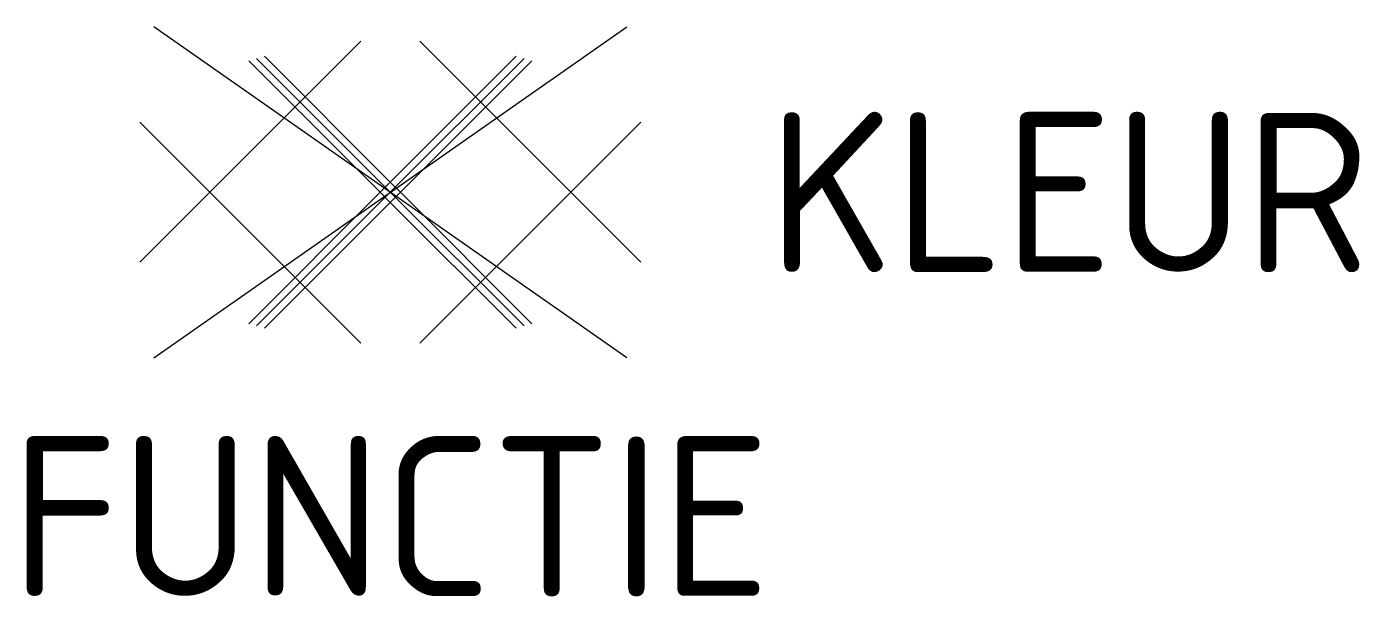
# Model space of a CAD drawing. Extents: x -4.1 to 10.9, y -4.6 to 1.9.
import ezdxf
from ezdxf.enums import TextEntityAlignment as Align

# ---------------------------------------------------------------- set-up
doc = ezdxf.new("R2010")
doc.units = 0
doc.styles.add('NLCS-ISO', font='NLCS-ISO.ttf')

msp = doc.modelspace()

# ---------------------------------------------------------------- linework, layer by layer
for p, q in [((-2.662, -1.864), (2.662, 1.864)), ((2.662, -1.864), (-2.662, 1.864)), ((-2.033, 0), (-0.332, 1.701)), ((2.033, 0), (0.332, 1.701)), ((0, 0), (-1.506, 1.506)), ((0, 0.115), (-1.416, 1.531)), ((0, 0.115), (1.416, 1.531)), ((0, 0), (1.506, 1.506)), ((-0.115, 0), (-1.594, 1.48)), ((0.115, 0), (1.594, 1.48)), ((-2.033, 0), (-2.82, 0.787)), ((2.033, 0), (2.82, 0.787)), ((-0.115, 0), (0, 0.115)), ((0.115, 0), (0, 0.115)), ((1.506, -1.506), (0, 0)), ((-2.82, -0.787), (-2.033, 0)), ((-0.332, -1.701), (-2.033, 0)), ((-1.595, -1.48), (-0.115, 0)), ((-1.506, -1.506), (0, 0)), ((-1.416, -1.531), (0, -0.115)), ((0, -0.115), (-0.115, 0)), ((0, -0.115), (0.115, 0)), ((1.416, -1.531), (0, -0.115)), ((1.595, -1.48), (0.115, 0)), ((0.332, -1.701), (2.033, 0)), ((2.82, -0.787), (2.033, 0))]:
    msp.add_line(p, q)

# ---------------------------------------------------------------- texts
at = {"style": 'NLCS-ISO'}
msp.add_attdef('KLEUR', text='', height=1.8, dxfattribs=at).set_placement((4.25, 0), align=Align.MIDDLE_LEFT)
at = {"style": 'NLCS-ISO', "flags": 1}
msp.add_attdef('FUNCTIE', text='', height=1.8, dxfattribs=at).set_placement((0, -2.75), align=Align.TOP_CENTER)

doc.saveas('drawing.dxf')
